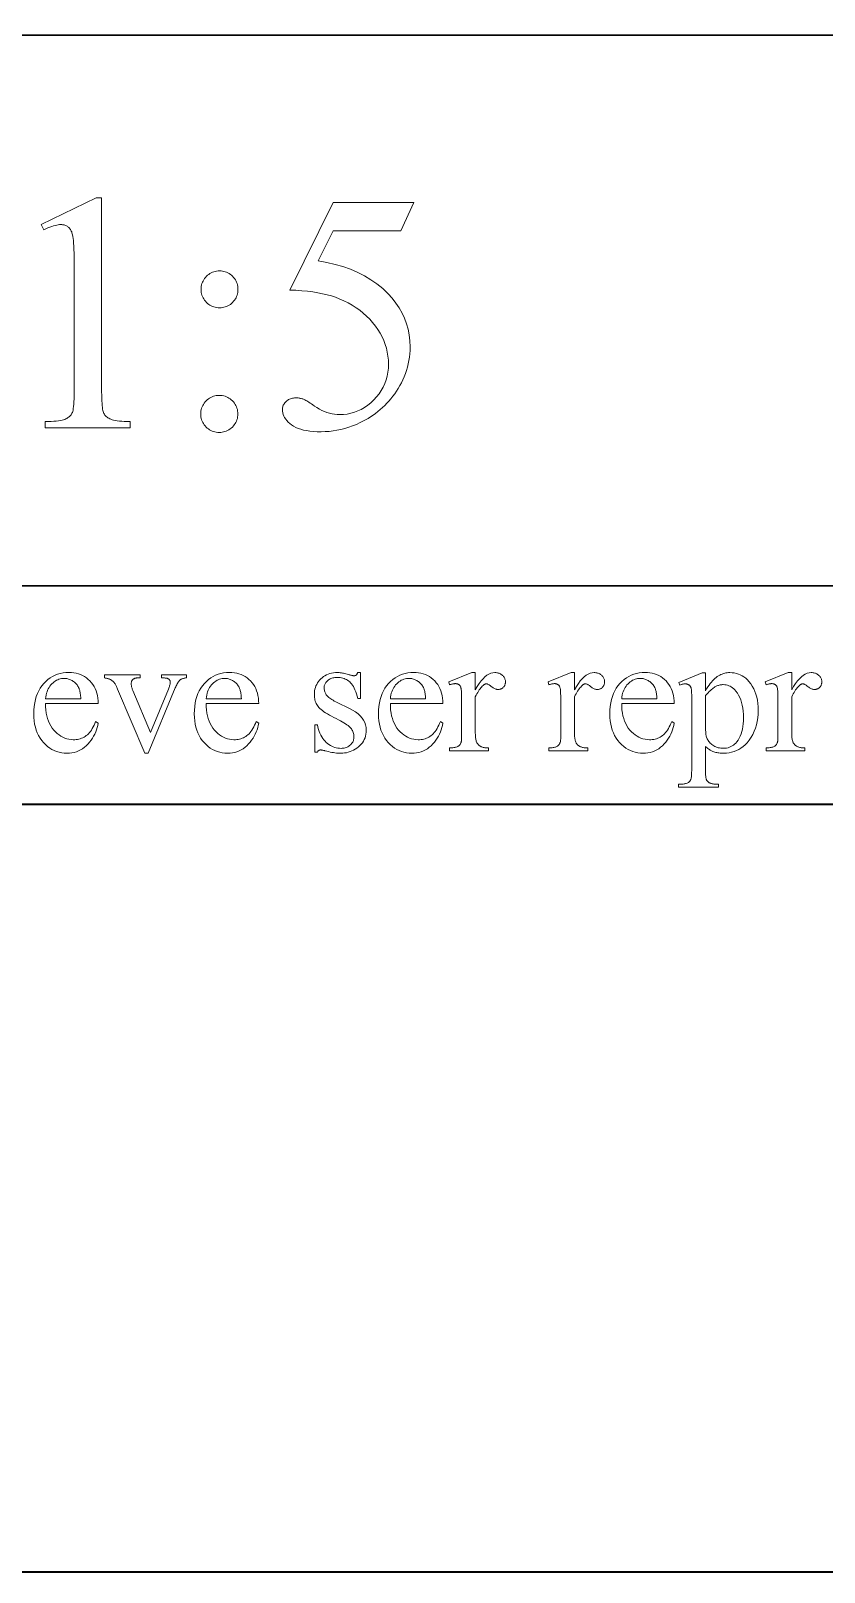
# Model space of a CAD drawing. Extents: x 0 to 297, y 0 to 210.
# Drawn here: x 178.87 to 189.2, y 0 to 20.07 of the extents above; entities that cross this region are included whole.
import ezdxf

# ---------------------------------------------------------------- set-up
doc = ezdxf.new("R2010")
doc.units = 0

msp = doc.modelspace()

# ---------------------------------------------------------------- linework, layer by layer
at = {"color": 7, "lineweight": 35}
for p, q in [((162, 20), (286.882111, 20.066713)), ((162, 12.832358), (286.882111, 12.899072)), ((10, 10), (287, 10)), ((97, 10), (287, 10)), ((296.999512, 0.000561), (0.00002, 0.000561))]:
    msp.add_line(p, q, dxfattribs=at)
at = {"color": 7, "lineweight": 13}
for points in [[(179.008789, 17.544394), (179.722565, 17.892628), (179.793945, 17.892628), (179.793945, 15.416059), (179.794144, 15.368605), (179.794769, 15.32487), (179.795792, 15.284856), (179.797226, 15.248561), (179.799072, 15.215987), (179.801331, 15.187134), (179.804016, 15.162001), (179.807098, 15.140587), (179.810577, 15.122894), (179.814484, 15.108922), (179.819046, 15.097091), (179.824478, 15.085821), (179.830811, 15.075115), (179.838028, 15.064971), (179.84613, 15.055389), (179.855103, 15.04637), (179.86499, 15.037912), (179.875748, 15.030018), (179.88739, 15.022685), (179.899933, 15.015915), (179.914246, 15.009707), (179.931244, 15.004063), (179.950928, 14.99898), (179.973297, 14.994459), (179.998337, 14.9905), (180.026062, 14.987105), (180.056473, 14.984271), (180.089569, 14.982), (180.125351, 14.980291), (180.163803, 14.979145), (180.163803, 14.899117), (179.060699, 14.899117), (179.060699, 14.979145), (179.100769, 14.980281), (179.137878, 14.981957), (179.172058, 14.984174), (179.203278, 14.986932), (179.231583, 14.990231), (179.256927, 14.99407), (179.279327, 14.998449), (179.298798, 15.00337), (179.315323, 15.008832), (179.328903, 15.014833), (179.340652, 15.021322), (179.351669, 15.028244), (179.361938, 15.035598), (179.371475, 15.043385), (179.38028, 15.051604), (179.388351, 15.060256), (179.395676, 15.06934), (179.402283, 15.078857), (179.408142, 15.088806), (179.413269, 15.099189), (179.417786, 15.111896), (179.421829, 15.12882), (179.4254, 15.149963), (179.428497, 15.175324), (179.431107, 15.204903), (179.433243, 15.238698), (179.434921, 15.276712), (179.436111, 15.318943), (179.436813, 15.365393), (179.437057, 15.416059), (179.437057, 16.999332), (179.436844, 17.061064), (179.436188, 17.118208), (179.435104, 17.170767), (179.433594, 17.218742), (179.431656, 17.262131), (179.429276, 17.300934), (179.426453, 17.335152), (179.423218, 17.364784), (179.41954, 17.38983), (179.415421, 17.410292), (179.412155, 17.423767), (179.408371, 17.436506), (179.404099, 17.448511), (179.399338, 17.45978), (179.394073, 17.470314), (179.388306, 17.480112), (179.38205, 17.489174), (179.375275, 17.497501), (179.368027, 17.505093), (179.360275, 17.51195), (179.352112, 17.518114), (179.343613, 17.52363), (179.334808, 17.528496), (179.325668, 17.532715), (179.316208, 17.536283), (179.306412, 17.539204), (179.296295, 17.541473), (179.285873, 17.543097), (179.275101, 17.544069), (179.264023, 17.544394), (179.247391, 17.543724), (179.229507, 17.541712), (179.210358, 17.538359), (179.189957, 17.533667), (179.168304, 17.527632), (179.145401, 17.520256), (179.121246, 17.511539), (179.095825, 17.501482), (179.069168, 17.490082), (179.041245, 17.477343)], [(183.858109, 17.832066), (183.689392, 17.464365), (182.806915, 17.464365), (182.61441, 17.070709), (182.726669, 17.051266), (182.834167, 17.026672), (182.936905, 16.996931), (183.034897, 16.962044), (183.128113, 16.922009), (183.216583, 16.876823), (183.300293, 16.826492), (183.379227, 16.771013), (183.45343, 16.710384), (183.522858, 16.644609), (183.577515, 16.58474), (183.626419, 16.522793), (183.669571, 16.458771), (183.70697, 16.392672), (183.738602, 16.324495), (183.764496, 16.254242), (183.784637, 16.181913), (183.799011, 16.10751), (183.807648, 16.031027), (183.810516, 15.952469), (183.809586, 15.906528), (183.806763, 15.861279), (183.802063, 15.816723), (183.795471, 15.772859), (183.787003, 15.729686), (183.776657, 15.687206), (183.76442, 15.645418), (183.750305, 15.604322), (183.734314, 15.563918), (183.716431, 15.524206), (183.697128, 15.485425), (183.676849, 15.447811), (183.655609, 15.411366), (183.633377, 15.376088), (183.610184, 15.341979), (183.586014, 15.309037), (183.560867, 15.277264), (183.534744, 15.246658), (183.50766, 15.21722), (183.479599, 15.188951), (183.450714, 15.161806), (183.421188, 15.135742), (183.391022, 15.110761), (183.360199, 15.08686), (183.328735, 15.064041), (183.296616, 15.042303), (183.26384, 15.021647), (183.230423, 15.002072), (183.19635, 14.98358), (183.161636, 14.966167), (183.111771, 14.943565), (183.06163, 14.923342), (183.01123, 14.905498), (182.960571, 14.890032), (182.909653, 14.876946), (182.85849, 14.86624), (182.807053, 14.857912), (182.755356, 14.851964), (182.7034, 14.848395), (182.651184, 14.847206), (182.599854, 14.848104), (182.551392, 14.850797), (182.505798, 14.855285), (182.463104, 14.861567), (182.423264, 14.869646), (182.386322, 14.87952), (182.352234, 14.89119), (182.321045, 14.904654), (182.292709, 14.919913), (182.267273, 14.936968), (182.244461, 14.955104), (182.224045, 14.973608), (182.206039, 14.99248), (182.19043, 15.01172), (182.177231, 15.031326), (182.166428, 15.051301), (182.15802, 15.071644), (182.152023, 15.092354), (182.148422, 15.113432), (182.147217, 15.134877), (182.14772, 15.146849), (182.149216, 15.15854), (182.151703, 15.16995), (182.155182, 15.181078), (182.159653, 15.191925), (182.165131, 15.202491), (182.1716, 15.212775), (182.179062, 15.222779), (182.187515, 15.232502), (182.196976, 15.241942), (182.207184, 15.250778), (182.217911, 15.258684), (182.229156, 15.265659), (182.240921, 15.271705), (182.253204, 15.27682), (182.266006, 15.281006), (182.279327, 15.284261), (182.293182, 15.286586), (182.307541, 15.287981), (182.322418, 15.288446), (182.333527, 15.288273), (182.344345, 15.287754), (182.354889, 15.286889), (182.365158, 15.285677), (182.375137, 15.284121), (182.384842, 15.282217), (182.394257, 15.279967), (182.403397, 15.277371), (182.412262, 15.27443), (182.420837, 15.271142), (182.429871, 15.267141), (182.440079, 15.262058), (182.451492, 15.255894), (182.464096, 15.248648), (182.477875, 15.24032), (182.492859, 15.230911), (182.509033, 15.220422), (182.526382, 15.20885), (182.544937, 15.196197), (182.564667, 15.182462), (182.597153, 15.161092), (182.62973, 15.141972), (182.662384, 15.125101), (182.695145, 15.110479), (182.727966, 15.098107), (182.760895, 15.087984), (182.7939, 15.080112), (182.826996, 15.074488), (182.860168, 15.071114), (182.893433, 15.069989), (182.943436, 15.071903), (182.992203, 15.077645), (183.039734, 15.087216), (183.086029, 15.100616), (183.131088, 15.117844), (183.174927, 15.1389), (183.217529, 15.163785), (183.258881, 15.192498), (183.299026, 15.225039), (183.337921, 15.261409), (183.374298, 15.300526), (183.40683, 15.341309), (183.435547, 15.383756), (183.460434, 15.427869), (183.481491, 15.473648), (183.498718, 15.521092), (183.512115, 15.570202), (183.521683, 15.620976), (183.527435, 15.673417), (183.529343, 15.727523), (183.527634, 15.780375), (183.522507, 15.832512), (183.513962, 15.883936), (183.501999, 15.934647), (183.486618, 15.984643), (183.467834, 16.033926), (183.445618, 16.082495), (183.419983, 16.13035), (183.39093, 16.17749), (183.358475, 16.223919), (183.322998, 16.26894), (183.284927, 16.311863), (183.244263, 16.352688), (183.201004, 16.391417), (183.155151, 16.428045), (183.106705, 16.462578), (183.055664, 16.49501), (183.002014, 16.525345), (182.945786, 16.553583), (182.886948, 16.579721), (182.838089, 16.598366), (182.785812, 16.615368), (182.730118, 16.630724), (182.671005, 16.644438), (182.608475, 16.656506), (182.542526, 16.666931), (182.47316, 16.675713), (182.400375, 16.682852), (182.324173, 16.688345), (182.244553, 16.692196), (182.806915, 17.832066)], [(181.329636, 16.940933), (181.349243, 16.940231), (181.368256, 16.938122), (181.386703, 16.934607), (181.404556, 16.929686), (181.421829, 16.923359), (181.438507, 16.915627), (181.45462, 16.906488), (181.470139, 16.895945), (181.485077, 16.883993), (181.49942, 16.870638), (181.512772, 16.856287), (181.524719, 16.841351), (181.535278, 16.825832), (181.544403, 16.809729), (181.552139, 16.793041), (181.558472, 16.775772), (181.563385, 16.757915), (181.56691, 16.739477), (181.569016, 16.720453), (181.569717, 16.700848), (181.569016, 16.68124), (181.56691, 16.662216), (181.563385, 16.643778), (181.558472, 16.625923), (181.552139, 16.608652), (181.544403, 16.591965), (181.535278, 16.575861), (181.524719, 16.560343), (181.512772, 16.545406), (181.49942, 16.531055), (181.485077, 16.5177), (181.470139, 16.505749), (181.45462, 16.495205), (181.438507, 16.486067), (181.421829, 16.478334), (181.404556, 16.472008), (181.386703, 16.467087), (181.368256, 16.463572), (181.349243, 16.461464), (181.329636, 16.46076), (181.310028, 16.461464), (181.291, 16.463572), (181.272568, 16.467087), (181.2547, 16.472008), (181.237427, 16.478334), (181.220749, 16.486067), (181.204651, 16.495205), (181.189117, 16.505749), (181.174194, 16.5177), (181.159836, 16.531055), (181.146484, 16.545406), (181.134537, 16.560343), (181.123993, 16.575861), (181.114853, 16.591965), (181.107117, 16.608652), (181.1008, 16.625923), (181.095871, 16.643778), (181.092361, 16.662216), (181.09024, 16.68124), (181.089539, 16.700848), (181.09024, 16.720453), (181.092361, 16.739477), (181.095871, 16.757915), (181.1008, 16.775772), (181.107117, 16.793041), (181.114853, 16.809729), (181.123993, 16.825832), (181.134537, 16.841351), (181.146484, 16.856287), (181.159836, 16.870638), (181.174194, 16.883993), (181.189117, 16.895945), (181.204651, 16.906488), (181.220749, 16.915627), (181.237427, 16.923359), (181.2547, 16.929686), (181.272568, 16.934607), (181.291, 16.938122), (181.310028, 16.940231)], [(181.325302, 15.32089), (181.345322, 15.320176), (181.364716, 15.318035), (181.383484, 15.314466), (181.401611, 15.30947), (181.419128, 15.303046), (181.436005, 15.295195), (181.452255, 15.285915), (181.46788, 15.275208), (181.48288, 15.263075), (181.497253, 15.249513), (181.51062, 15.234957), (181.522568, 15.219837), (181.533112, 15.204156), (181.542252, 15.187912), (181.549988, 15.171106), (181.556305, 15.153738), (181.561234, 15.135807), (181.564743, 15.117314), (181.566849, 15.098259), (181.567551, 15.078641), (181.566833, 15.059033), (181.564697, 15.04001), (181.561127, 15.021571), (181.556137, 15.003716), (181.549713, 14.986445), (181.541855, 14.969758), (181.532578, 14.953655), (181.521866, 14.938136), (181.509735, 14.923201), (181.49617, 14.90885), (181.481628, 14.895494), (181.466507, 14.883543), (181.450821, 14.872999), (181.43457, 14.86386), (181.41777, 14.856128), (181.400406, 14.849801), (181.382477, 14.844881), (181.363983, 14.841366), (181.344925, 14.839257), (181.325302, 14.838554), (181.305695, 14.839257), (181.286682, 14.841366), (181.268234, 14.844881), (181.250381, 14.849801), (181.233109, 14.856128), (181.216415, 14.86386), (181.200317, 14.872999), (181.184799, 14.883543), (181.169861, 14.895494), (181.155518, 14.90885), (181.142151, 14.923201), (181.130203, 14.938136), (181.119659, 14.953655), (181.110519, 14.969758), (181.102783, 14.986445), (181.096466, 15.003716), (181.091537, 15.021571), (181.088028, 15.04001), (181.085922, 15.059033), (181.08522, 15.078641), (181.085922, 15.098259), (181.088028, 15.117314), (181.091537, 15.135807), (181.096466, 15.153738), (181.102783, 15.171106), (181.110519, 15.187912), (181.119659, 15.204156), (181.130203, 15.219837), (181.142151, 15.234957), (181.155518, 15.249513), (181.169861, 15.263075), (181.184799, 15.275208), (181.200317, 15.285915), (181.216415, 15.295195), (181.233109, 15.303046), (181.250381, 15.30947), (181.268234, 15.314466), (181.286682, 15.318035), (181.305695, 15.320176)], [(179.064255, 11.309585), (179.065125, 11.266413), (179.068192, 11.225143), (179.073441, 11.185779), (179.080872, 11.148316), (179.090485, 11.112758), (179.10228, 11.079102), (179.116257, 11.04735), (179.132431, 11.017502), (179.150787, 10.989556), (179.171326, 10.963514), (179.193329, 10.939679), (179.216095, 10.918352), (179.239609, 10.899534), (179.263885, 10.883226), (179.288925, 10.869427), (179.314728, 10.858136), (179.341278, 10.849355), (179.368576, 10.843081), (179.396637, 10.839318), (179.425461, 10.838064), (179.444672, 10.838599), (179.463379, 10.840205), (179.481567, 10.842882), (179.499268, 10.846629), (179.516449, 10.851447), (179.533112, 10.857336), (179.549271, 10.864295), (179.564926, 10.872325), (179.580078, 10.881425), (179.594711, 10.891597), (179.608856, 10.903066), (179.622559, 10.916059), (179.635773, 10.930578), (179.648529, 10.946622), (179.660812, 10.96419), (179.672638, 10.983284), (179.684006, 11.003901), (179.694901, 11.026045), (179.705338, 11.049713), (179.715302, 11.074905), (179.748825, 11.053276), (179.743408, 11.02391), (179.736282, 10.995071), (179.727417, 10.966764), (179.716812, 10.938987), (179.704483, 10.911739), (179.69043, 10.885021), (179.674637, 10.858833), (179.65712, 10.833176), (179.637863, 10.808047), (179.616882, 10.783449), (179.594482, 10.760333), (179.570984, 10.73965), (179.546387, 10.7214), (179.520676, 10.705584), (179.493866, 10.692201), (179.465958, 10.681251), (179.436935, 10.672734), (179.406815, 10.666651), (179.375595, 10.663001), (179.343277, 10.661784), (179.30809, 10.663174), (179.273956, 10.667343), (179.240829, 10.674292), (179.20874, 10.684019), (179.177673, 10.696527), (179.147629, 10.711813), (179.118622, 10.729878), (179.090637, 10.750724), (179.06369, 10.774349), (179.03775, 10.800753), (179.013611, 10.829504), (178.992004, 10.860169), (178.972946, 10.892748), (178.956421, 10.927242), (178.942444, 10.96365), (178.931015, 11.001971), (178.922119, 11.042208), (178.915771, 11.084358), (178.911957, 11.128423), (178.910675, 11.174401), (178.911987, 11.224111), (178.915894, 11.271583), (178.922409, 11.316814), (178.931534, 11.359809), (178.943268, 11.400564), (178.957596, 11.43908), (178.974533, 11.475358), (178.99408, 11.509398), (179.016235, 11.541198), (179.041, 11.570761), (179.067734, 11.597781), (179.095795, 11.621957), (179.125183, 11.643289), (179.155899, 11.661777), (179.187943, 11.677421), (179.221329, 11.69022), (179.256042, 11.700174), (179.292068, 11.707285), (179.329437, 11.711552), (179.368149, 11.712974), (179.400864, 11.711876), (179.432388, 11.708583), (179.462723, 11.703094), (179.491867, 11.695411), (179.519821, 11.685532), (179.546585, 11.673457), (179.572159, 11.659186), (179.596558, 11.642721), (179.619751, 11.624061), (179.641754, 11.603205), (179.662094, 11.58051), (179.680298, 11.556334), (179.696365, 11.530676), (179.710281, 11.503536), (179.722061, 11.474915), (179.731689, 11.444812), (179.739182, 11.413228), (179.744537, 11.380162), (179.747757, 11.345614), (179.748825, 11.309585)], [(179.829926, 11.682693), (180.296051, 11.682693), (180.296051, 11.642678), (180.265762, 11.642678), (180.257538, 11.642472), (180.249695, 11.641856), (180.242264, 11.640829), (180.235229, 11.63939), (180.228592, 11.637541), (180.222351, 11.635281), (180.216522, 11.632609), (180.21109, 11.629527), (180.206055, 11.626034), (180.201416, 11.62213), (180.197205, 11.61788), (180.193436, 11.613348), (180.190109, 11.608536), (180.187225, 11.603442), (180.184784, 11.598067), (180.1828, 11.592411), (180.181244, 11.586473), (180.18013, 11.580256), (180.179474, 11.573756), (180.179245, 11.566975), (180.179474, 11.559264), (180.180161, 11.551272), (180.18129, 11.542999), (180.182877, 11.534445), (180.184921, 11.525609), (180.187424, 11.516492), (180.190369, 11.507094), (180.193787, 11.497415), (180.197647, 11.487454), (180.201965, 11.477213), (180.432312, 10.929989), (180.663742, 11.497761), (180.668472, 11.509582), (180.672699, 11.520818), (180.676437, 11.53147), (180.679672, 11.541539), (180.682404, 11.551023), (180.684647, 11.559924), (180.686386, 11.56824), (180.687622, 11.575973), (180.68837, 11.583121), (180.688629, 11.589686), (180.688538, 11.59266), (180.688278, 11.595526), (180.687836, 11.598284), (180.687241, 11.600933), (180.686462, 11.603475), (180.685501, 11.605908), (180.684387, 11.608233), (180.68309, 11.61045), (180.68161, 11.612559), (180.679962, 11.61456), (180.677521, 11.617702), (180.674957, 11.620638), (180.672241, 11.623368), (180.669418, 11.625894), (180.666443, 11.628213), (180.663361, 11.630327), (180.660141, 11.632236), (180.656784, 11.63394), (180.653305, 11.635438), (180.649689, 11.63673), (180.64563, 11.63786), (180.640823, 11.638871), (180.635254, 11.639764), (180.628922, 11.640536), (180.621841, 11.641191), (180.613998, 11.641726), (180.605408, 11.642142), (180.596039, 11.64244), (180.585938, 11.642618), (180.575073, 11.642678), (180.575073, 11.682693), (180.898422, 11.682693), (180.898422, 11.642678), (180.887527, 11.641672), (180.877319, 11.640386), (180.867798, 11.638817), (180.858978, 11.636968), (180.850845, 11.634837), (180.843399, 11.632425), (180.836655, 11.629733), (180.830597, 11.626759), (180.825226, 11.623504), (180.820557, 11.619967), (180.813065, 11.613046), (180.805725, 11.605259), (180.798523, 11.596607), (180.791489, 11.58709), (180.784607, 11.576708), (180.777863, 11.565461), (180.771271, 11.553349), (180.764847, 11.540371), (180.75856, 11.526528), (180.752426, 11.51182), (180.400955, 10.661784), (180.356613, 10.661784), (180.00296, 11.497761), (179.99823, 11.509111), (179.99353, 11.519801), (179.988892, 11.529832), (179.984283, 11.539203), (179.979721, 11.547915), (179.975189, 11.555965), (179.970718, 11.563357), (179.966278, 11.570089), (179.961899, 11.576162), (179.95755, 11.581575), (179.953094, 11.586576), (179.948425, 11.591416), (179.943497, 11.596094), (179.938339, 11.600609), (179.932938, 11.604961), (179.927307, 11.609153), (179.921432, 11.613181), (179.915329, 11.617047), (179.908981, 11.620751), (179.90239, 11.624293), (179.898361, 11.626229), (179.893616, 11.628143), (179.888153, 11.630035), (179.881973, 11.631907), (179.875092, 11.633756), (179.867477, 11.635584), (179.859161, 11.637389), (179.850128, 11.639174), (179.840393, 11.640937), (179.829926, 11.642678)], [(181.154739, 11.309585), (181.155609, 11.266413), (181.158676, 11.225143), (181.16391, 11.185779), (181.171341, 11.148316), (181.180954, 11.112758), (181.192764, 11.079102), (181.206741, 11.04735), (181.222916, 11.017502), (181.241257, 10.989556), (181.261795, 10.963514), (181.283813, 10.939679), (181.30658, 10.918352), (181.330093, 10.899534), (181.35437, 10.883226), (181.37941, 10.869427), (181.405197, 10.858136), (181.431747, 10.849355), (181.459061, 10.843081), (181.487122, 10.839318), (181.515945, 10.838064), (181.535156, 10.838599), (181.553864, 10.840205), (181.572052, 10.842882), (181.589752, 10.846629), (181.606918, 10.851447), (181.623596, 10.857336), (181.639755, 10.864295), (181.655411, 10.872325), (181.670563, 10.881425), (181.685196, 10.891597), (181.699341, 10.903066), (181.713028, 10.916059), (181.726257, 10.930578), (181.739014, 10.946622), (181.751297, 10.96419), (181.763123, 10.983284), (181.77449, 11.003901), (181.785385, 11.026045), (181.795807, 11.049713), (181.805786, 11.074905), (181.83931, 11.053276), (181.833893, 11.02391), (181.826767, 10.995071), (181.817886, 10.966764), (181.807297, 10.938987), (181.794968, 10.911739), (181.780914, 10.885021), (181.765121, 10.858833), (181.747589, 10.833176), (181.728348, 10.808047), (181.707367, 10.783449), (181.684967, 10.760333), (181.661469, 10.73965), (181.636871, 10.7214), (181.61116, 10.705584), (181.584351, 10.692201), (181.556442, 10.681251), (181.52742, 10.672734), (181.497299, 10.666651), (181.46608, 10.663001), (181.433746, 10.661784), (181.398575, 10.663174), (181.364441, 10.667343), (181.331314, 10.674292), (181.299225, 10.684019), (181.268158, 10.696527), (181.238113, 10.711813), (181.209106, 10.729878), (181.181122, 10.750724), (181.154175, 10.774349), (181.128235, 10.800753), (181.104095, 10.829504), (181.082489, 10.860169), (181.063431, 10.892748), (181.046906, 10.927242), (181.032928, 10.96365), (181.0215, 11.001971), (181.012604, 11.042208), (181.006256, 11.084358), (181.002441, 11.128423), (181.00116, 11.174401), (181.002472, 11.224111), (181.006378, 11.271583), (181.012894, 11.316814), (181.022018, 11.359809), (181.033752, 11.400564), (181.04808, 11.43908), (181.065018, 11.475358), (181.084564, 11.509398), (181.10672, 11.541198), (181.131485, 11.570761), (181.158203, 11.597781), (181.186264, 11.621957), (181.215668, 11.643289), (181.246384, 11.661777), (181.278427, 11.677421), (181.311813, 11.69022), (181.346512, 11.700174), (181.382553, 11.707285), (181.419922, 11.711552), (181.458633, 11.712974), (181.491348, 11.711876), (181.522873, 11.708583), (181.553207, 11.703094), (181.582352, 11.695411), (181.610306, 11.685532), (181.63707, 11.673457), (181.662643, 11.659186), (181.687042, 11.642721), (181.710236, 11.624061), (181.732239, 11.603205), (181.752579, 11.58051), (181.770782, 11.556334), (181.78685, 11.530676), (181.800766, 11.503536), (181.812546, 11.474915), (181.822174, 11.444812), (181.829666, 11.413228), (181.835022, 11.380162), (181.838226, 11.345614), (181.83931, 11.309585)], [(183.165192, 11.711892), (183.165192, 11.374474), (183.129501, 11.374474), (183.121048, 11.405252), (183.112137, 11.433997), (183.102753, 11.46071), (183.092896, 11.485389), (183.082596, 11.508035), (183.071808, 11.528647), (183.060577, 11.547228), (183.048859, 11.563774), (183.036697, 11.578287), (183.024063, 11.590768), (183.010834, 11.601658), (182.996918, 11.611402), (182.982285, 11.62), (182.966949, 11.627451), (182.950928, 11.633756), (182.934189, 11.638914), (182.916748, 11.642927), (182.898605, 11.645793), (182.879761, 11.647512), (182.860214, 11.648086), (182.845367, 11.647685), (182.8311, 11.646484), (182.817413, 11.644484), (182.804321, 11.641684), (182.791809, 11.638082), (182.779877, 11.63368), (182.768539, 11.628478), (182.757782, 11.622477), (182.747604, 11.615674), (182.738007, 11.608071), (182.729172, 11.599981), (182.721268, 11.591719), (182.714294, 11.583283), (182.708252, 11.574676), (182.703125, 11.565893), (182.698944, 11.556939), (182.695694, 11.547812), (182.693359, 11.53851), (182.691971, 11.529037), (182.691498, 11.51939), (182.691849, 11.507451), (182.692886, 11.495857), (182.694626, 11.484611), (182.697037, 11.473709), (182.700165, 11.463154), (182.703964, 11.452945), (182.708466, 11.443082), (182.713654, 11.433565), (182.719543, 11.424394), (182.726105, 11.415569), (182.733505, 11.406647), (182.742294, 11.397616), (182.752457, 11.388478), (182.764008, 11.379231), (182.776947, 11.369877), (182.79126, 11.360415), (182.806961, 11.350843), (182.824051, 11.341164), (182.842529, 11.331377), (182.862381, 11.321482), (183.020264, 11.244697), (183.061981, 11.222603), (183.099304, 11.199145), (183.132233, 11.174326), (183.160782, 11.148143), (183.184921, 11.120598), (183.204681, 11.09169), (183.220047, 11.061419), (183.231033, 11.029787), (183.23761, 10.996791), (183.239807, 10.962433), (183.238785, 10.935921), (183.235718, 10.910458), (183.230606, 10.886044), (183.223465, 10.862679), (183.214264, 10.840362), (183.203018, 10.819095), (183.189728, 10.798877), (183.174408, 10.779708), (183.157028, 10.761587), (183.137604, 10.744516), (183.116928, 10.728797), (183.095764, 10.714733), (183.074097, 10.702323), (183.051956, 10.691567), (183.029327, 10.682467), (183.00621, 10.675021), (182.982605, 10.66923), (182.958527, 10.665093), (182.933945, 10.662611), (182.908875, 10.661784), (182.890457, 10.662108), (182.871506, 10.663082), (182.852036, 10.664704), (182.832062, 10.666975), (182.811554, 10.669895), (182.790527, 10.673464), (182.768982, 10.677682), (182.746918, 10.682549), (182.724335, 10.688064), (182.701233, 10.694228), (182.694229, 10.696283), (182.687485, 10.698121), (182.681, 10.699743), (182.674759, 10.70115), (182.668793, 10.702339), (182.663086, 10.703313), (182.657639, 10.704069), (182.652435, 10.70461), (182.647507, 10.704935), (182.642838, 10.705043), (182.63797, 10.704762), (182.633316, 10.703918), (182.628891, 10.702512), (182.624664, 10.700544), (182.620667, 10.698013), (182.616882, 10.694921), (182.613312, 10.691265), (182.609955, 10.687047), (182.606827, 10.682267), (182.603912, 10.676925), (182.568222, 10.676925), (182.568222, 11.030565), (182.603912, 11.030565), (182.610504, 11.001031), (182.618225, 10.972988), (182.627045, 10.946438), (182.636963, 10.92138), (182.64798, 10.897815), (182.660095, 10.875742), (182.673325, 10.855162), (182.687653, 10.836074), (182.703094, 10.818479), (182.71962, 10.802375), (182.736908, 10.787786), (182.754623, 10.774733), (182.772736, 10.763215), (182.79126, 10.753233), (182.810196, 10.744787), (182.829544, 10.737876), (182.849304, 10.732501), (182.869476, 10.728662), (182.890045, 10.726358), (182.911041, 10.725591), (182.92569, 10.726028), (182.939789, 10.727343), (182.953339, 10.729533), (182.966324, 10.732598), (182.978775, 10.736541), (182.990662, 10.741359), (183.001999, 10.747052), (183.012787, 10.753623), (183.023026, 10.761068), (183.032715, 10.76939), (183.041641, 10.778329), (183.049652, 10.787624), (183.056702, 10.797276), (183.06282, 10.807285), (183.067993, 10.817651), (183.07222, 10.828374), (183.075516, 10.839454), (183.077866, 10.85089), (183.079285, 10.862683), (183.079758, 10.874834), (183.079224, 10.889521), (183.077652, 10.90373), (183.075027, 10.917465), (183.071365, 10.930724), (183.066635, 10.943507), (183.060867, 10.955814), (183.054047, 10.967646), (183.046188, 10.979001), (183.037262, 10.989881), (183.027298, 11.000284), (183.015762, 11.01072), (183.002151, 11.021698), (182.986435, 11.033216), (182.968643, 11.045274), (182.948761, 11.057873), (182.926788, 11.071012), (182.902725, 11.084693), (182.876587, 11.098914), (182.848358, 11.113677), (182.818039, 11.12898), (182.78775, 11.144402), (182.759644, 11.15952), (182.733688, 11.174336), (182.709885, 11.188849), (182.688263, 11.20306), (182.668793, 11.216968), (182.651489, 11.230573), (182.636353, 11.243875), (182.623367, 11.256874), (182.612549, 11.26957), (182.603302, 11.282224), (182.595032, 11.295526), (182.587738, 11.309477), (182.581406, 11.324077), (182.57605, 11.339326), (182.571671, 11.355223), (182.568268, 11.37177), (182.565842, 11.388965), (182.564377, 11.406809), (182.563889, 11.425303), (182.564728, 11.449344), (182.567245, 11.472585), (182.571442, 11.495025), (182.577301, 11.516665), (182.584839, 11.537505), (182.59407, 11.557545), (182.604965, 11.576784), (182.617523, 11.595223), (182.631775, 11.612862), (182.647705, 11.629701), (182.664963, 11.645317), (182.683197, 11.659289), (182.702423, 11.671618), (182.722626, 11.682303), (182.74382, 11.691344), (182.765991, 11.698742), (182.789154, 11.704494), (182.813293, 11.708605), (182.838425, 11.71107), (182.864532, 11.711892), (182.876465, 11.711643), (182.888901, 11.710897), (182.901825, 11.709654), (182.915237, 11.707912), (182.929153, 11.705673), (182.943573, 11.702938), (182.958481, 11.699704), (182.973892, 11.695972), (182.989807, 11.691744), (183.00621, 11.687018), (183.016876, 11.683936), (183.026794, 11.681178), (183.035995, 11.678745), (183.044449, 11.676636), (183.05217, 11.674851), (183.059158, 11.673391), (183.065414, 11.672256), (183.070923, 11.671445), (183.075714, 11.670959), (183.079758, 11.670796), (183.083145, 11.670872), (183.086365, 11.671099), (183.089447, 11.671477), (183.092377, 11.672008), (183.095169, 11.672688), (183.097794, 11.673522), (183.100266, 11.674505), (183.1026, 11.675641), (183.104767, 11.676929), (183.106781, 11.678367), (183.108765, 11.680064), (183.110809, 11.68213), (183.112915, 11.684564), (183.115097, 11.687365), (183.11734, 11.690533), (183.119644, 11.69407), (183.122009, 11.697973), (183.124435, 11.702246), (183.126938, 11.706885), (183.129501, 11.711892)], [(183.553436, 11.309585), (183.554321, 11.266413), (183.557373, 11.225143), (183.562622, 11.185779), (183.570053, 11.148316), (183.579666, 11.112758), (183.591461, 11.079102), (183.605438, 11.04735), (183.621613, 11.017502), (183.639969, 10.989556), (183.660507, 10.963514), (183.68251, 10.939679), (183.705276, 10.918352), (183.72879, 10.899534), (183.753082, 10.883226), (183.778107, 10.869427), (183.803909, 10.858136), (183.83046, 10.849355), (183.857758, 10.843081), (183.885834, 10.839318), (183.914642, 10.838064), (183.933868, 10.838599), (183.95256, 10.840205), (183.970764, 10.842882), (183.988449, 10.846629), (184.00563, 10.851447), (184.022293, 10.857336), (184.038452, 10.864295), (184.054108, 10.872325), (184.06926, 10.881425), (184.083893, 10.891597), (184.098053, 10.903066), (184.11174, 10.916059), (184.124954, 10.930578), (184.137711, 10.946622), (184.150009, 10.96419), (184.161835, 10.983284), (184.173187, 11.003901), (184.184082, 11.026045), (184.194519, 11.049713), (184.204483, 11.074905), (184.238007, 11.053276), (184.232605, 11.02391), (184.225464, 10.995071), (184.216599, 10.966764), (184.205994, 10.938987), (184.193665, 10.911739), (184.179611, 10.885021), (184.163818, 10.858833), (184.146301, 10.833176), (184.127045, 10.808047), (184.106064, 10.783449), (184.083664, 10.760333), (184.060165, 10.73965), (184.035568, 10.7214), (184.009857, 10.705584), (183.983047, 10.692201), (183.955139, 10.681251), (183.926117, 10.672734), (183.895996, 10.666651), (183.864777, 10.663001), (183.832458, 10.661784), (183.797287, 10.663174), (183.763138, 10.667343), (183.730011, 10.674292), (183.697922, 10.684019), (183.666855, 10.696527), (183.63681, 10.711813), (183.607803, 10.729878), (183.579819, 10.750724), (183.552872, 10.774349), (183.526947, 10.800753), (183.502792, 10.829504), (183.481201, 10.860169), (183.462128, 10.892748), (183.445618, 10.927242), (183.431641, 10.96365), (183.420197, 11.001971), (183.411301, 11.042208), (183.404953, 11.084358), (183.401138, 11.128423), (183.399872, 11.174401), (183.401169, 11.224111), (183.405075, 11.271583), (183.411591, 11.316814), (183.420715, 11.359809), (183.432449, 11.400564), (183.446777, 11.43908), (183.46373, 11.475358), (183.483276, 11.509398), (183.505432, 11.541198), (183.530182, 11.570761), (183.556915, 11.597781), (183.584976, 11.621957), (183.614365, 11.643289), (183.645081, 11.661777), (183.677124, 11.677421), (183.71051, 11.69022), (183.745224, 11.700174), (183.781265, 11.707285), (183.818634, 11.711552), (183.85733, 11.712974), (183.890045, 11.711876), (183.92157, 11.708583), (183.951904, 11.703094), (183.981049, 11.695411), (184.009003, 11.685532), (184.035767, 11.673457), (184.061356, 11.659186), (184.085739, 11.642721), (184.108932, 11.624061), (184.130936, 11.603205), (184.151291, 11.58051), (184.169495, 11.556334), (184.185547, 11.530676), (184.199463, 11.503536), (184.211243, 11.474915), (184.220871, 11.444812), (184.228378, 11.413228), (184.233719, 11.380162), (184.236938, 11.345614), (184.238007, 11.309585)], [(184.65979, 11.711892), (184.65979, 11.489109), (184.684723, 11.531438), (184.709793, 11.569311), (184.734985, 11.602729), (184.760315, 11.63169), (184.785767, 11.656197), (184.811356, 11.676247), (184.837082, 11.691842), (184.86293, 11.702981), (184.888901, 11.709664), (184.915009, 11.711892), (184.926697, 11.71153), (184.937973, 11.710443), (184.948853, 11.708632), (184.959305, 11.706096), (184.96936, 11.702835), (184.978989, 11.69885), (184.98822, 11.694139), (184.997025, 11.688705), (185.005432, 11.682547), (185.013428, 11.675663), (185.020813, 11.668303), (185.027435, 11.660717), (185.033279, 11.652904), (185.03833, 11.644862), (185.042618, 11.636595), (185.046127, 11.628099), (185.048859, 11.619378), (185.050797, 11.610429), (185.051971, 11.601253), (185.052353, 11.591849), (185.052078, 11.583543), (185.051239, 11.575497), (185.04982, 11.567711), (185.047852, 11.560184), (185.045319, 11.552916), (185.042236, 11.545908), (185.038574, 11.53916), (185.034363, 11.532671), (185.029572, 11.526442), (185.024231, 11.520472), (185.018509, 11.514924), (185.012558, 11.50996), (185.006393, 11.50558), (185.000015, 11.501784), (184.993408, 11.498572), (184.986603, 11.495944), (184.979568, 11.4939), (184.972321, 11.49244), (184.964859, 11.491564), (184.957184, 11.491272), (184.949524, 11.491645), (184.941681, 11.492764), (184.933655, 11.49463), (184.92543, 11.497242), (184.917038, 11.5006), (184.908447, 11.504704), (184.899689, 11.509554), (184.890747, 11.515151), (184.881607, 11.521494), (184.872284, 11.528583), (184.863129, 11.535672), (184.854446, 11.542015), (184.846252, 11.547611), (184.838547, 11.552462), (184.831329, 11.556566), (184.8246, 11.559924), (184.818359, 11.562535), (184.812592, 11.564402), (184.807327, 11.56552), (184.802536, 11.565893), (184.798615, 11.565678), (184.794617, 11.565028), (184.790558, 11.563947), (184.786438, 11.562433), (184.782257, 11.560486), (184.778015, 11.558107), (184.773697, 11.555295), (184.769318, 11.552051), (184.764862, 11.548374), (184.760361, 11.544264), (184.750595, 11.534823), (184.740768, 11.524236), (184.730865, 11.512502), (184.720901, 11.499621), (184.710876, 11.485595), (184.70079, 11.470421), (184.690643, 11.454102), (184.68042, 11.436636), (184.670135, 11.418024), (184.65979, 11.398266), (184.65979, 10.9235), (184.659988, 10.907462), (184.660599, 10.892224), (184.661636, 10.877787), (184.663071, 10.864149), (184.664917, 10.851312), (184.667175, 10.839275), (184.669846, 10.828038), (184.672928, 10.817602), (184.676422, 10.807966), (184.680328, 10.79913), (184.683365, 10.793388), (184.686813, 10.78784), (184.690704, 10.782487), (184.695038, 10.777328), (184.699799, 10.772365), (184.704987, 10.767595), (184.710617, 10.763021), (184.716675, 10.75864), (184.72316, 10.754456), (184.730072, 10.750464), (184.737534, 10.746766), (184.745605, 10.743457), (184.754318, 10.740537), (184.763641, 10.738007), (184.773605, 10.735865), (184.784195, 10.734113), (184.79541, 10.73275), (184.807251, 10.731777), (184.819717, 10.731193), (184.832825, 10.730998), (184.832825, 10.692065), (184.325607, 10.692065), (184.325607, 10.730998), (184.340363, 10.731236), (184.35434, 10.73195), (184.367523, 10.733139), (184.379944, 10.734805), (184.391571, 10.736946), (184.402435, 10.739563), (184.412506, 10.742657), (184.421814, 10.746225), (184.430328, 10.75027), (184.43808, 10.75479), (184.443329, 10.758457), (184.448242, 10.762534), (184.45285, 10.767022), (184.457108, 10.771921), (184.46106, 10.777231), (184.464691, 10.782952), (184.467987, 10.789084), (184.470963, 10.795627), (184.473602, 10.802581), (184.475937, 10.809945), (184.476959, 10.814304), (184.477875, 10.820024), (184.478683, 10.827108), (184.479385, 10.835555), (184.47998, 10.845364), (184.480469, 10.856535), (184.48085, 10.869069), (184.481125, 10.882966), (184.481277, 10.898226), (184.481339, 10.914848), (184.481339, 11.29877), (184.481262, 11.331977), (184.481064, 11.362383), (184.480713, 11.389987), (184.480209, 11.41479), (184.479584, 11.436793), (184.478806, 11.455995), (184.47789, 11.472395), (184.476837, 11.485994), (184.475647, 11.496793), (184.474304, 11.50479), (184.472778, 11.511209), (184.471024, 11.517271), (184.469025, 11.522976), (184.466782, 11.528323), (184.46431, 11.533315), (184.461594, 11.537949), (184.458633, 11.542226), (184.455444, 11.546146), (184.452026, 11.549709), (184.448349, 11.552916), (184.444473, 11.555793), (184.440414, 11.558367), (184.436172, 11.560637), (184.431747, 11.562606), (184.427124, 11.564271), (184.422333, 11.565634), (184.417358, 11.566694), (184.412186, 11.567451), (184.406845, 11.567905), (184.401306, 11.568056), (184.394516, 11.567894), (184.387558, 11.567408), (184.380417, 11.566597), (184.373108, 11.565461), (184.365616, 11.564001), (184.357971, 11.562217), (184.350128, 11.560108), (184.342133, 11.557674), (184.333954, 11.554916), (184.325607, 11.551834), (184.314789, 11.590768), (184.614365, 11.711892)], [(185.95105, 11.711892), (185.95105, 11.489109), (185.975998, 11.531438), (186.001068, 11.569311), (186.02626, 11.602729), (186.05159, 11.63169), (186.077057, 11.656197), (186.102631, 11.676247), (186.128357, 11.691842), (186.154205, 11.702981), (186.180176, 11.709664), (186.206284, 11.711892), (186.217972, 11.71153), (186.229248, 11.710443), (186.240128, 11.708632), (186.25058, 11.706096), (186.26062, 11.702835), (186.270264, 11.69885), (186.279495, 11.694139), (186.2883, 11.688705), (186.296707, 11.682547), (186.304703, 11.675663), (186.312103, 11.668303), (186.31871, 11.660717), (186.324554, 11.652904), (186.32962, 11.644862), (186.333893, 11.636595), (186.337402, 11.628099), (186.340134, 11.619378), (186.342072, 11.610429), (186.343246, 11.601253), (186.343628, 11.591849), (186.343353, 11.583543), (186.342514, 11.575497), (186.341095, 11.567711), (186.339127, 11.560184), (186.336609, 11.552916), (186.333511, 11.545908), (186.329849, 11.53916), (186.325638, 11.532671), (186.320862, 11.526442), (186.315521, 11.520472), (186.309784, 11.514924), (186.303833, 11.50996), (186.297668, 11.50558), (186.29129, 11.501784), (186.284698, 11.498572), (186.277878, 11.495944), (186.270844, 11.4939), (186.263611, 11.49244), (186.256134, 11.491564), (186.248459, 11.491272), (186.240799, 11.491645), (186.232956, 11.492764), (186.224915, 11.49463), (186.216705, 11.497242), (186.208313, 11.5006), (186.199738, 11.504704), (186.190964, 11.509554), (186.182022, 11.515151), (186.172882, 11.521494), (186.163574, 11.528583), (186.154404, 11.535672), (186.145721, 11.542015), (186.137527, 11.547611), (186.129822, 11.552462), (186.122604, 11.556566), (186.115875, 11.559924), (186.109634, 11.562535), (186.103867, 11.564402), (186.098602, 11.56552), (186.093811, 11.565893), (186.08989, 11.565678), (186.085892, 11.565028), (186.081833, 11.563947), (186.077713, 11.562433), (186.073532, 11.560486), (186.06929, 11.558107), (186.064972, 11.555295), (186.060593, 11.552051), (186.056152, 11.548374), (186.051636, 11.544264), (186.04187, 11.534823), (186.032043, 11.524236), (186.022141, 11.512502), (186.012177, 11.499621), (186.002151, 11.485595), (185.992065, 11.470421), (185.981903, 11.454102), (185.971695, 11.436636), (185.961411, 11.418024), (185.95105, 11.398266), (185.95105, 10.9235), (185.951263, 10.907462), (185.951874, 10.892224), (185.952911, 10.877787), (185.954346, 10.864149), (185.956192, 10.851312), (185.95845, 10.839275), (185.961121, 10.828038), (185.964203, 10.817602), (185.967697, 10.807966), (185.971603, 10.79913), (185.97464, 10.793388), (185.978088, 10.78784), (185.981995, 10.782487), (185.986313, 10.777328), (185.991074, 10.772365), (185.996262, 10.767595), (186.001892, 10.763021), (186.007935, 10.75864), (186.014435, 10.754456), (186.021347, 10.750464), (186.028809, 10.746766), (186.03688, 10.743457), (186.045593, 10.740537), (186.054916, 10.738007), (186.06488, 10.735865), (186.07547, 10.734113), (186.086685, 10.73275), (186.098526, 10.731777), (186.110992, 10.731193), (186.124084, 10.730998), (186.124084, 10.692065), (185.616882, 10.692065), (185.616882, 10.730998), (185.631638, 10.731236), (185.645599, 10.73195), (185.658798, 10.733139), (185.671219, 10.734805), (185.682861, 10.736946), (185.69371, 10.739563), (185.703796, 10.742657), (185.713089, 10.746225), (185.721619, 10.75027), (185.729355, 10.75479), (185.734604, 10.758457), (185.739517, 10.762534), (185.74411, 10.767022), (185.748383, 10.771921), (185.752335, 10.777231), (185.755966, 10.782952), (185.759262, 10.789084), (185.762238, 10.795627), (185.764877, 10.802581), (185.767212, 10.809945), (185.768234, 10.814304), (185.76915, 10.820024), (185.769958, 10.827108), (185.77066, 10.835555), (185.771271, 10.845364), (185.771744, 10.856535), (185.772125, 10.869069), (185.7724, 10.882966), (185.772552, 10.898226), (185.772614, 10.914848), (185.772614, 11.29877), (185.772552, 11.331977), (185.772339, 11.362383), (185.771973, 11.389987), (185.771484, 11.41479), (185.770859, 11.436793), (185.770081, 11.455995), (185.769165, 11.472395), (185.768112, 11.485994), (185.766922, 11.496793), (185.765579, 11.50479), (185.764069, 11.511209), (185.762299, 11.517271), (185.7603, 11.522976), (185.758057, 11.528323), (185.755585, 11.533315), (185.752869, 11.537949), (185.749908, 11.542226), (185.746719, 11.546146), (185.743301, 11.549709), (185.739624, 11.552916), (185.735748, 11.555793), (185.731689, 11.558367), (185.727448, 11.560637), (185.723022, 11.562606), (185.718414, 11.564271), (185.713608, 11.565634), (185.708633, 11.566694), (185.703461, 11.567451), (185.69812, 11.567905), (185.692581, 11.568056), (185.685791, 11.567894), (185.678833, 11.567408), (185.671692, 11.566597), (185.664383, 11.565461), (185.656891, 11.564001), (185.649246, 11.562217), (185.641418, 11.560108), (185.633408, 11.557674), (185.625229, 11.554916), (185.616882, 11.551834), (185.606064, 11.590768), (185.90564, 11.711892)], [(186.565338, 11.309585), (186.566208, 11.266413), (186.569275, 11.225143), (186.574509, 11.185779), (186.58194, 11.148316), (186.591553, 11.112758), (186.603363, 11.079102), (186.61734, 11.04735), (186.633514, 11.017502), (186.651855, 10.989556), (186.672394, 10.963514), (186.694412, 10.939679), (186.717178, 10.918352), (186.740692, 10.899534), (186.764969, 10.883226), (186.790009, 10.869427), (186.815796, 10.858136), (186.842346, 10.849355), (186.869659, 10.843081), (186.89772, 10.839318), (186.926544, 10.838064), (186.945755, 10.838599), (186.964462, 10.840205), (186.982651, 10.842882), (187.000336, 10.846629), (187.017517, 10.851447), (187.034195, 10.857336), (187.050354, 10.864295), (187.06601, 10.872325), (187.081161, 10.881425), (187.095795, 10.891597), (187.109955, 10.903066), (187.123627, 10.916059), (187.136856, 10.930578), (187.149612, 10.946622), (187.161896, 10.96419), (187.173721, 10.983284), (187.185089, 11.003901), (187.195984, 11.026045), (187.206421, 11.049713), (187.216385, 11.074905), (187.249908, 11.053276), (187.244492, 11.02391), (187.237366, 10.995071), (187.228485, 10.966764), (187.217896, 10.938987), (187.205566, 10.911739), (187.191498, 10.885021), (187.17572, 10.858833), (187.158188, 10.833176), (187.138947, 10.808047), (187.117966, 10.783449), (187.095566, 10.760333), (187.072067, 10.73965), (187.04747, 10.7214), (187.021759, 10.705584), (186.994949, 10.692201), (186.967041, 10.681251), (186.938019, 10.672734), (186.907898, 10.666651), (186.876678, 10.663001), (186.84436, 10.661784), (186.809174, 10.663174), (186.775024, 10.667343), (186.741913, 10.674292), (186.709824, 10.684019), (186.678757, 10.696527), (186.648712, 10.711813), (186.619705, 10.729878), (186.591721, 10.750724), (186.564758, 10.774349), (186.538834, 10.800753), (186.514694, 10.829504), (186.493088, 10.860169), (186.47403, 10.892748), (186.45752, 10.927242), (186.443527, 10.96365), (186.432098, 11.001971), (186.423203, 11.042208), (186.41684, 11.084358), (186.41304, 11.128423), (186.411758, 11.174401), (186.413071, 11.224111), (186.416977, 11.271583), (186.423492, 11.316814), (186.432617, 11.359809), (186.444336, 11.400564), (186.458679, 11.43908), (186.475616, 11.475358), (186.495163, 11.509398), (186.517319, 11.541198), (186.542084, 11.570761), (186.568817, 11.597781), (186.596863, 11.621957), (186.626251, 11.643289), (186.656982, 11.661777), (186.689026, 11.677421), (186.722412, 11.69022), (186.757111, 11.700174), (186.793152, 11.707285), (186.830521, 11.711552), (186.869232, 11.712974), (186.901947, 11.711876), (186.933472, 11.708583), (186.963806, 11.703094), (186.99295, 11.695411), (187.020905, 11.685532), (187.047668, 11.673457), (187.073242, 11.659186), (187.097626, 11.642721), (187.120834, 11.624061), (187.142838, 11.603205), (187.163177, 11.58051), (187.181381, 11.556334), (187.197449, 11.530676), (187.211365, 11.503536), (187.223145, 11.474915), (187.232773, 11.444812), (187.240265, 11.413228), (187.245621, 11.380162), (187.24884, 11.345614), (187.249908, 11.309585)], [(187.310471, 11.584278), (187.615448, 11.707566), (187.65654, 11.707566), (187.65654, 11.476131), (187.671906, 11.501519), (187.687271, 11.525338), (187.702652, 11.547589), (187.718048, 11.568273), (187.733459, 11.587388), (187.748871, 11.604935), (187.764297, 11.620914), (187.779739, 11.635324), (187.795181, 11.648167), (187.810638, 11.659441), (187.826187, 11.669407), (187.841904, 11.678324), (187.857773, 11.686191), (187.87381, 11.693009), (187.889999, 11.698779), (187.906357, 11.7035), (187.922882, 11.707171), (187.93956, 11.709794), (187.956406, 11.711368), (187.973404, 11.711892), (188.002762, 11.710724), (188.031113, 11.70722), (188.058472, 11.70138), (188.084839, 11.693205), (188.110214, 11.682693), (188.134583, 11.669845), (188.157974, 11.654661), (188.180359, 11.637141), (188.201752, 11.617285), (188.222153, 11.595094), (188.245361, 11.565678), (188.266144, 11.534531), (188.28447, 11.501655), (188.300354, 11.467047), (188.313797, 11.43071), (188.324799, 11.392642), (188.333359, 11.352844), (188.339462, 11.311316), (188.343124, 11.268057), (188.34436, 11.223067), (188.34288, 11.172692), (188.33847, 11.124091), (188.331116, 11.077264), (188.320816, 11.032209), (188.307587, 10.988929), (188.291397, 10.947422), (188.272278, 10.907689), (188.250214, 10.869729), (188.22522, 10.833543), (188.197266, 10.79913), (188.172424, 10.773035), (188.146317, 10.749686), (188.118958, 10.729084), (188.090332, 10.711229), (188.060471, 10.696121), (188.029343, 10.68376), (187.996964, 10.674146), (187.963333, 10.667278), (187.928436, 10.663157), (187.892303, 10.661784), (187.876511, 10.662011), (187.861145, 10.662692), (187.846222, 10.663828), (187.831741, 10.665418), (187.817673, 10.667461), (187.804047, 10.66996), (187.790863, 10.672913), (187.778091, 10.676319), (187.765762, 10.68018), (187.753876, 10.684495), (187.745117, 10.688064), (187.73613, 10.692282), (187.726944, 10.697148), (187.717529, 10.702663), (187.707901, 10.708828), (187.698059, 10.715641), (187.688004, 10.723104), (187.677734, 10.731215), (187.667236, 10.739974), (187.65654, 10.749383), (187.65654, 10.447653), (187.656662, 10.428062), (187.657043, 10.409953), (187.657654, 10.393325), (187.658524, 10.37818), (187.659653, 10.364514), (187.661011, 10.352332), (187.662628, 10.341631), (187.66449, 10.332412), (187.666611, 10.324674), (187.668976, 10.318418), (187.671646, 10.313015), (187.674683, 10.30784), (187.678085, 10.302893), (187.68187, 10.298172), (187.686005, 10.293678), (187.690521, 10.289412), (187.695389, 10.285373), (187.700638, 10.281561), (187.706253, 10.277975), (187.712234, 10.274617), (187.718903, 10.271535), (187.726578, 10.268778), (187.73526, 10.266344), (187.744934, 10.264235), (187.75563, 10.262451), (187.767319, 10.260991), (187.780029, 10.259855), (187.793732, 10.259045), (187.808441, 10.258557), (187.824158, 10.258395), (187.824158, 10.218381), (187.305054, 10.218381), (187.305054, 10.258395), (187.332092, 10.258395), (187.343811, 10.258428), (187.355194, 10.258958), (187.366226, 10.259985), (187.376907, 10.26151), (187.387253, 10.263533), (187.397247, 10.266052), (187.406891, 10.26907), (187.416199, 10.272584), (187.42514, 10.276597), (187.433746, 10.281106), (187.437775, 10.283631), (187.441605, 10.286448), (187.445251, 10.289558), (187.448715, 10.292959), (187.451996, 10.296653), (187.455109, 10.300638), (187.458023, 10.304914), (187.460754, 10.309484), (187.463287, 10.314345), (187.465652, 10.319499), (187.467819, 10.325614), (187.469742, 10.333363), (187.471451, 10.342745), (187.472931, 10.35376), (187.474182, 10.366407), (187.475189, 10.380688), (187.475983, 10.396602), (187.476563, 10.414149), (187.476898, 10.433329), (187.47702, 10.454142), (187.47702, 11.390696), (187.476929, 11.409243), (187.476669, 11.426384), (187.476227, 11.44212), (187.475632, 11.456449), (187.474854, 11.469373), (187.473892, 11.48089), (187.472778, 11.491002), (187.471481, 11.499707), (187.470001, 11.507008), (187.468353, 11.512901), (187.466522, 11.517962), (187.464493, 11.522764), (187.46225, 11.527307), (187.459793, 11.53159), (187.457138, 11.535612), (187.454285, 11.539376), (187.451218, 11.54288), (187.447937, 11.546124), (187.444458, 11.549109), (187.440781, 11.551834), (187.436859, 11.5543), (187.432678, 11.556506), (187.428207, 11.558453), (187.423477, 11.560141), (187.418472, 11.561567), (187.413208, 11.562736), (187.407669, 11.563644), (187.401855, 11.564293), (187.395767, 11.564682), (187.38942, 11.564812), (187.384079, 11.564661), (187.378464, 11.564206), (187.372574, 11.56345), (187.366394, 11.562389), (187.35994, 11.561027), (187.35321, 11.559361), (187.346191, 11.557393), (187.338882, 11.555122), (187.331299, 11.552548), (187.323441, 11.549671)], [(188.779099, 11.711892), (188.779099, 11.489109), (188.804047, 11.531438), (188.829117, 11.569311), (188.854309, 11.602729), (188.879639, 11.63169), (188.90509, 11.656197), (188.930679, 11.676247), (188.956406, 11.691842), (188.982239, 11.702981), (189.008224, 11.709664), (189.034332, 11.711892), (189.046021, 11.71153), (189.057297, 11.710443), (189.068176, 11.708632), (189.078629, 11.706096), (189.088669, 11.702835), (189.098312, 11.69885), (189.107529, 11.694139), (189.116348, 11.688705), (189.124756, 11.682547), (189.132751, 11.675663), (189.140137, 11.668303), (189.146759, 11.660717), (189.152603, 11.652904), (189.157654, 11.644862), (189.161942, 11.636595), (189.165451, 11.628099), (189.168167, 11.619378), (189.17012, 11.610429), (189.171295, 11.601253), (189.171677, 11.591849), (189.171402, 11.583543), (189.170547, 11.575497), (189.169144, 11.567711), (189.167175, 11.560184), (189.164642, 11.552916), (189.16156, 11.545908), (189.157898, 11.53916), (189.153687, 11.532671), (189.148895, 11.526442), (189.143555, 11.520472), (189.137833, 11.514924), (189.131882, 11.50996), (189.125717, 11.50558), (189.119339, 11.501784), (189.112732, 11.498572), (189.105927, 11.495944), (189.098892, 11.4939), (189.091644, 11.49244), (189.084183, 11.491564), (189.076508, 11.491272), (189.068848, 11.491645), (189.061005, 11.492764), (189.052963, 11.49463), (189.044754, 11.497242), (189.036362, 11.5006), (189.027771, 11.504704), (189.019012, 11.509554), (189.010071, 11.515151), (189.000931, 11.521494), (188.991608, 11.528583), (188.982452, 11.535672), (188.97377, 11.542015), (188.965576, 11.547611), (188.95787, 11.552462), (188.950653, 11.556566), (188.943924, 11.559924), (188.937668, 11.562535), (188.931915, 11.564402), (188.926636, 11.56552), (188.92186, 11.565893), (188.917938, 11.565678), (188.91394, 11.565028), (188.909882, 11.563947), (188.905762, 11.562433), (188.901581, 11.560486), (188.897324, 11.558107), (188.893021, 11.555295), (188.888641, 11.552051), (188.884186, 11.548374), (188.879684, 11.544264), (188.869919, 11.534823), (188.860077, 11.524236), (188.850189, 11.512502), (188.840225, 11.499621), (188.8302, 11.485595), (188.820114, 11.470421), (188.809952, 11.454102), (188.799744, 11.436636), (188.789459, 11.418024), (188.779099, 11.398266), (188.779099, 10.9235), (188.779312, 10.907462), (188.779922, 10.892224), (188.78096, 10.877787), (188.782394, 10.864149), (188.784241, 10.851312), (188.786499, 10.839275), (188.789169, 10.828038), (188.792252, 10.817602), (188.795746, 10.807966), (188.799652, 10.79913), (188.802673, 10.793388), (188.806137, 10.78784), (188.810028, 10.782487), (188.814362, 10.777328), (188.819122, 10.772365), (188.82431, 10.767595), (188.829926, 10.763021), (188.835983, 10.75864), (188.842484, 10.754456), (188.849396, 10.750464), (188.856857, 10.746766), (188.864929, 10.743457), (188.873627, 10.740537), (188.882965, 10.738007), (188.892929, 10.735865), (188.903519, 10.734113), (188.914734, 10.73275), (188.926575, 10.731777), (188.939041, 10.731193), (188.952133, 10.730998), (188.952133, 10.692065), (188.444931, 10.692065), (188.444931, 10.730998), (188.459686, 10.731236), (188.473648, 10.73195), (188.486847, 10.733139), (188.499268, 10.734805), (188.510895, 10.736946), (188.521759, 10.739563), (188.53183, 10.742657), (188.541138, 10.746225), (188.549652, 10.75027), (188.557404, 10.75479), (188.562653, 10.758457), (188.567566, 10.762534), (188.572159, 10.767022), (188.576431, 10.771921), (188.580383, 10.777231), (188.584, 10.782952), (188.587311, 10.789084), (188.590271, 10.795627), (188.592926, 10.802581), (188.595245, 10.809945), (188.596283, 10.814304), (188.597198, 10.820024), (188.598007, 10.827108), (188.598709, 10.835555), (188.599304, 10.845364), (188.599792, 10.856535), (188.600174, 10.869069), (188.600449, 10.882966), (188.600601, 10.898226), (188.600662, 10.914848), (188.600662, 11.29877), (188.600586, 11.331977), (188.600372, 11.362383), (188.600021, 11.389987), (188.599533, 11.41479), (188.598907, 11.436793), (188.598129, 11.455995), (188.597214, 11.472395), (188.596161, 11.485994), (188.594971, 11.496793), (188.593628, 11.50479), (188.592102, 11.511209), (188.590347, 11.517271), (188.588348, 11.522976), (188.586105, 11.528323), (188.583633, 11.533315), (188.580917, 11.537949), (188.577957, 11.542226), (188.574768, 11.546146), (188.57135, 11.549709), (188.567673, 11.552916), (188.563797, 11.555793), (188.559738, 11.558367), (188.555496, 11.560637), (188.551071, 11.562606), (188.546448, 11.564271), (188.541656, 11.565634), (188.536682, 11.566694), (188.531509, 11.567451), (188.526169, 11.567905), (188.52063, 11.568056), (188.51384, 11.567894), (188.506866, 11.567408), (188.499741, 11.566597), (188.492432, 11.565461), (188.48494, 11.564001), (188.477295, 11.562217), (188.469452, 11.560108), (188.461456, 11.557674), (188.453278, 11.554916), (188.444931, 11.551834), (188.434113, 11.590768), (188.733688, 11.711892)], [(179.064255, 11.372311), (179.522797, 11.372311), (179.521591, 11.390781), (179.520157, 11.408129), (179.518478, 11.424351), (179.516571, 11.439448), (179.51442, 11.453421), (179.512024, 11.466269), (179.509399, 11.477992), (179.506531, 11.48859), (179.503418, 11.498064), (179.500092, 11.506413), (179.494415, 11.518266), (179.488205, 11.529599), (179.481476, 11.540414), (179.474213, 11.55071), (179.466431, 11.560486), (179.458099, 11.569744), (179.449249, 11.578482), (179.439865, 11.586701), (179.429962, 11.594401), (179.41951, 11.601583), (179.408752, 11.608157), (179.397903, 11.61404), (179.386963, 11.619232), (179.375916, 11.623731), (179.364761, 11.627538), (179.353516, 11.630652), (179.342178, 11.633075), (179.33075, 11.634805), (179.319214, 11.635843), (179.307587, 11.636189), (179.289825, 11.635491), (179.27243, 11.633399), (179.255432, 11.629911), (179.2388, 11.625029), (179.222549, 11.618751), (179.20668, 11.611077), (179.191193, 11.602009), (179.176071, 11.591546), (179.161346, 11.579688), (179.146988, 11.566434), (179.133408, 11.551937), (179.121002, 11.536347), (179.109787, 11.519666), (179.099747, 11.501892), (179.090881, 11.483026), (179.083191, 11.463067), (179.076691, 11.442017), (179.071365, 11.419873), (179.067215, 11.396638)], [(181.154739, 11.372311), (181.613281, 11.372311), (181.612076, 11.390781), (181.610641, 11.408129), (181.608963, 11.424351), (181.607056, 11.439448), (181.604889, 11.453421), (181.602509, 11.466269), (181.599884, 11.477992), (181.597015, 11.48859), (181.593903, 11.498064), (181.590561, 11.506413), (181.5849, 11.518266), (181.57869, 11.529599), (181.57196, 11.540414), (181.564697, 11.55071), (181.5569, 11.560486), (181.548584, 11.569744), (181.539734, 11.578482), (181.53035, 11.586701), (181.520447, 11.594401), (181.509995, 11.601583), (181.499237, 11.608157), (181.488388, 11.61404), (181.477448, 11.619232), (181.4664, 11.623731), (181.455246, 11.627538), (181.444, 11.630652), (181.432663, 11.633075), (181.421234, 11.634805), (181.409698, 11.635843), (181.398071, 11.636189), (181.38031, 11.635491), (181.362915, 11.633399), (181.345917, 11.629911), (181.329285, 11.625029), (181.313034, 11.618751), (181.297165, 11.611077), (181.281677, 11.602009), (181.266556, 11.591546), (181.251831, 11.579688), (181.237473, 11.566434), (181.223892, 11.551937), (181.211487, 11.536347), (181.200272, 11.519666), (181.190231, 11.501892), (181.181366, 11.483026), (181.173676, 11.463067), (181.167175, 11.442017), (181.16185, 11.419873), (181.1577, 11.396638)], [(183.553436, 11.372311), (184.011978, 11.372311), (184.010773, 11.390781), (184.009338, 11.408129), (184.00766, 11.424351), (184.005753, 11.439448), (184.003601, 11.453421), (184.001205, 11.466269), (183.998581, 11.477992), (183.995712, 11.48859), (183.992615, 11.498064), (183.989273, 11.506413), (183.983597, 11.518266), (183.977386, 11.529599), (183.970657, 11.540414), (183.963409, 11.55071), (183.955612, 11.560486), (183.947281, 11.569744), (183.938431, 11.578482), (183.929047, 11.586701), (183.919144, 11.594401), (183.908707, 11.601583), (183.897949, 11.608157), (183.887085, 11.61404), (183.876144, 11.619232), (183.865097, 11.623731), (183.853943, 11.627538), (183.842712, 11.630652), (183.831375, 11.633075), (183.819931, 11.634805), (183.808395, 11.635843), (183.796768, 11.636189), (183.779007, 11.635491), (183.761627, 11.633399), (183.744614, 11.629911), (183.727982, 11.625029), (183.711731, 11.618751), (183.695862, 11.611077), (183.680374, 11.602009), (183.665268, 11.591546), (183.650528, 11.579688), (183.636169, 11.566434), (183.622589, 11.551937), (183.610199, 11.536347), (183.598969, 11.519666), (183.588928, 11.501892), (183.580063, 11.483026), (183.572388, 11.463067), (183.565887, 11.442017), (183.560547, 11.419873), (183.556396, 11.396638)], [(186.565338, 11.372311), (187.02388, 11.372311), (187.022675, 11.390781), (187.02124, 11.408129), (187.019562, 11.424351), (187.017639, 11.439448), (187.015503, 11.453421), (187.013107, 11.466269), (187.010483, 11.477992), (187.007614, 11.48859), (187.004501, 11.498064), (187.00116, 11.506413), (186.995499, 11.518266), (186.989288, 11.529599), (186.982559, 11.540414), (186.975296, 11.55071), (186.967499, 11.560486), (186.959183, 11.569744), (186.950333, 11.578482), (186.940948, 11.586701), (186.93103, 11.594401), (186.920593, 11.601583), (186.909836, 11.608157), (186.898987, 11.61404), (186.888031, 11.619232), (186.876984, 11.623731), (186.865845, 11.627538), (186.854599, 11.630652), (186.843262, 11.633075), (186.831833, 11.634805), (186.820297, 11.635843), (186.80867, 11.636189), (186.790894, 11.635491), (186.773514, 11.633399), (186.756516, 11.629911), (186.739883, 11.625029), (186.723633, 11.618751), (186.707764, 11.611077), (186.692276, 11.602009), (186.677155, 11.591546), (186.662415, 11.579688), (186.648071, 11.566434), (186.634491, 11.551937), (186.622086, 11.536347), (186.61087, 11.519666), (186.60083, 11.501892), (186.591965, 11.483026), (186.584274, 11.463067), (186.577774, 11.442017), (186.572449, 11.419873), (186.568298, 11.396638)], [(187.65654, 11.412325), (187.65654, 11.042461), (187.656631, 11.019275), (187.656921, 10.997732), (187.65741, 10.977833), (187.658096, 10.959578), (187.658966, 10.942966), (187.660034, 10.927999), (187.661301, 10.914675), (187.662766, 10.902995), (187.664413, 10.89296), (187.666275, 10.884567), (187.669739, 10.872173), (187.674072, 10.860083), (187.679291, 10.848294), (187.685394, 10.836809), (187.692352, 10.825627), (187.700211, 10.814747), (187.708923, 10.804171), (187.718521, 10.793897), (187.729004, 10.783925), (187.740356, 10.774257), (187.752441, 10.765216), (187.765167, 10.757127), (187.778488, 10.749989), (187.792435, 10.743803), (187.806992, 10.738568), (187.822174, 10.734286), (187.837967, 10.730955), (187.854385, 10.728576), (187.871414, 10.727148), (187.889053, 10.726672), (187.910278, 10.727516), (187.930664, 10.730046), (187.950241, 10.734264), (187.968994, 10.74017), (187.986923, 10.747761), (188.004028, 10.75704), (188.020325, 10.768006), (188.035782, 10.78066), (188.05043, 10.795), (188.064255, 10.811027), (188.080902, 10.833986), (188.095795, 10.858742), (188.108932, 10.885292), (188.120316, 10.913637), (188.129944, 10.943777), (188.137833, 10.975714), (188.143967, 11.009444), (188.148346, 11.044971), (188.15097, 11.082293), (188.151855, 11.121409), (188.150848, 11.165782), (188.147873, 11.208056), (188.142899, 11.248233), (188.135925, 11.286312), (188.126984, 11.322292), (188.116028, 11.356174), (188.103104, 11.387959), (188.088165, 11.417645), (188.071259, 11.445234), (188.052353, 11.470724), (188.038254, 11.486752), (188.023636, 11.501092), (188.008484, 11.513745), (187.992828, 11.524712), (187.976654, 11.53399), (187.959961, 11.541582), (187.942734, 11.547487), (187.925003, 11.551704), (187.906738, 11.554235), (187.88797, 11.555079), (187.877594, 11.554819), (187.867249, 11.554041), (187.856918, 11.552743), (187.846619, 11.550926), (187.836334, 11.54859), (187.826065, 11.545735), (187.815826, 11.54236), (187.805603, 11.538467), (187.79541, 11.534055), (187.785233, 11.529123), (187.776932, 11.524451), (187.767624, 11.518223), (187.757294, 11.510436), (187.745956, 11.501092), (187.733597, 11.490191), (187.720215, 11.477732), (187.705826, 11.463717), (187.690414, 11.448143), (187.673981, 11.431012)]]:
    msp.add_lwpolyline(points, close=True, dxfattribs=at)

doc.saveas('drawing.dxf')
